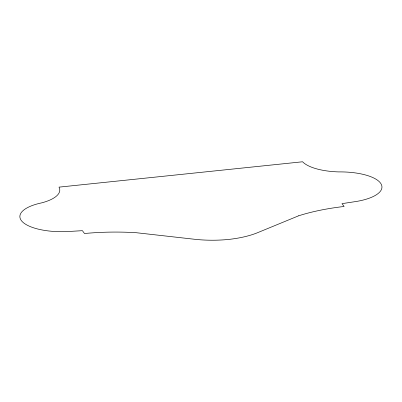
<?xml version="1.0" encoding="UTF-8"?>
<svg xmlns="http://www.w3.org/2000/svg" width="402" height="402" viewBox="0 0 402 402"><rect width="100%" height="100%" fill="white"/><g stroke="black" fill="none" stroke-linecap="round" stroke-linejoin="round"><path stroke-width="0.6" d="M298.726 215.768L257.838 232.587A61.416 22.311 -0.5 0 1 228.597 239.441A61.416 22.311 -0.5 0 1 194.156 239.22L136.102 232.698A123.776 44.964 -0.5 0 0 84.485 233.507L82.405 230.678L69.767 231.421A42.637 15.487 -0.5 0 1 22.281 221.653A42.637 15.487 -0.5 0 1 41.888 202.814A42.612 15.482 -0.5 0 0 59.004 187.136L302.59 161.775A42.612 15.482 -0.5 0 0 338.695 171.91A42.637 15.487 -0.5 0 1 381.257 184.282A42.637 15.487 -0.5 0 1 353.876 201.839L342.017 203.648L344.097 206.477A123.776 44.964 -0.5 0 0 298.726 215.768"/></g></svg>
